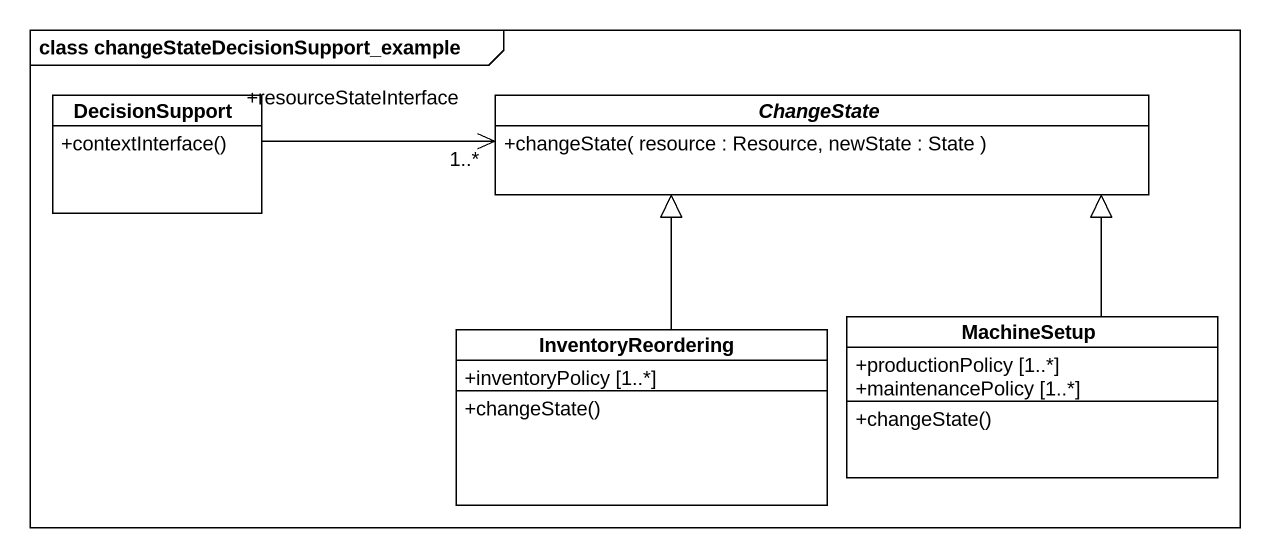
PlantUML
@startuml
mainframe class changeStateDecisionSupport_example
hide circle
hide empty members
skinparam classAttributeIconSize 0
class DecisionSupport #FFFFFF {
  +contextInterface()
}
abstract class ChangeState #FFFFFF {
  +changeState( resource : Resource, newState : State )
}
class InventoryReordering #FFFFFF {
  +inventoryPolicy [1..*]
  +changeState()
}
class MachineSetup #FFFFFF {
  +productionPolicy [1..*]
  +maintenancePolicy [1..*]
  +changeState()
}
DecisionSupport -right-> "+resourceStateInterface\n1..*" ChangeState
InventoryReordering -up-|> ChangeState
MachineSetup -up-|> ChangeState
@enduml
